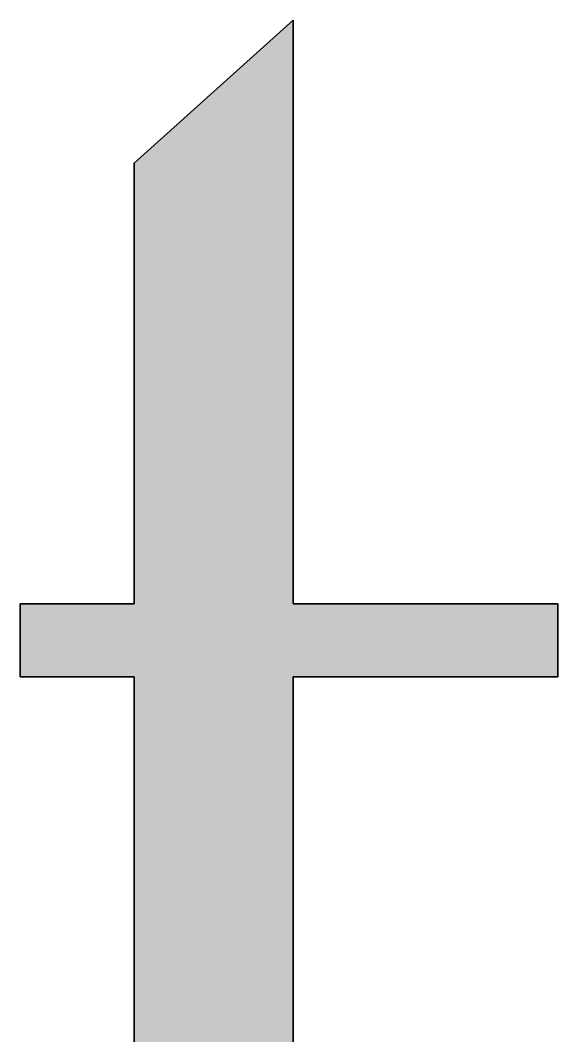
# Model space of a CAD drawing. Header units: inches. Extents: x -225 to -89, y -302 to -258.
# Drawn here: x -169.982 to -169.7728, y -267.1781 to -266.7829 of the extents above; entities that cross this region are included whole.
import ezdxf

# ---------------------------------------------------------------- set-up
doc = ezdxf.new("R2010")
doc.units = ezdxf.units.IN
doc.header["$MEASUREMENT"] = 0
doc.layers.add('A-Elev-Line-01', color=252, linetype='Continuous', lineweight=35)

# ---------------------------------------------------------------- blocks, each defined once
blk = doc.blocks.new('*U14')
at = {"color": 40, "linetype": 'Continuous'}
for p, q in [((486.64, 1439.63), (450.23, 1406.89)), ((486.64, 1406.89), (486.64, 1439.63)), ((450.23, 1406.89), (450.23, 1305.97)), ((486.64, 1406.89), (486.64, 1305.97)), ((424.15, 1305.97), (424.15, 1289.25)), ((547.27, 1305.97), (547.27, 1289.25)), ((450.23, 1289.25), (450.23, 1115.84)), ((486.64, 1289.25), (486.64, 1115.84))]:
    blk.add_line(p, q, dxfattribs=at)
for points in [[(486.64, 1439.63), (450.23, 1406.89), (486.64, 1406.89)], [(450.23, 1406.89), (450.23, 1305.97), (486.64, 1305.97)], [(424.15, 1305.97), (424.15, 1289.25), (547.27, 1289.25)], [(450.23, 1289.25), (450.23, 1115.84), (486.64, 1115.84)]]:
    blk.add_solid(points, dxfattribs=at)
at = {"color": 40, "linetype": 'Continuous', "extrusion": (0, 0, -1)}
for points in [[(-450.23, 1406.89), (-486.64, 1406.89), (-486.64, 1305.97)], [(-424.15, 1305.97), (-547.27, 1305.97), (-547.27, 1289.25)], [(-450.23, 1289.25), (-486.64, 1289.25), (-486.64, 1115.84)]]:
    blk.add_solid(points, dxfattribs=at)
blk = doc.blocks.new('144')
at = {"color": 40}
for p, q in [((-317.07353, 40.73396), (-317.13539, 40.67833)), ((-317.07353, 40.73396), (-317.07353, 40.50687)), ((-317.13539, 40.67833), (-317.13539, 40.50687)), ((-317.13539, 40.47846), (-317.13539, 40.18179)), ((-317.07353, 40.47846), (-317.07353, 40.18385))]:
    blk.add_line(p, q, dxfattribs=at)
for points in [[(-317.13539, 40.50687), (-317.17969, 40.50687), (-317.17969, 40.47846), (-317.13539, 40.47846)], [(-317.07353, 40.47846), (-316.97052, 40.47846), (-316.97052, 40.50687), (-317.07353, 40.50687)]]:
    blk.add_lwpolyline(points, dxfattribs=at)
at = {"color": 40, "linetype": 'Continuous', "xscale": 0.0016989692132326, "yscale": 0.0016989692132326, "zscale": 0.0016989692132326}
blk.add_blockref('*U14', (-317.90032, 38.28806), dxfattribs=at)

msp = doc.modelspace()

# ---------------------------------------------------------------- block references
at = {"layer": 'A-Elev-Line-01'}
msp.add_blockref('144', (147.19772, -307.51684), dxfattribs=at)

doc.saveas('drawing.dxf')
